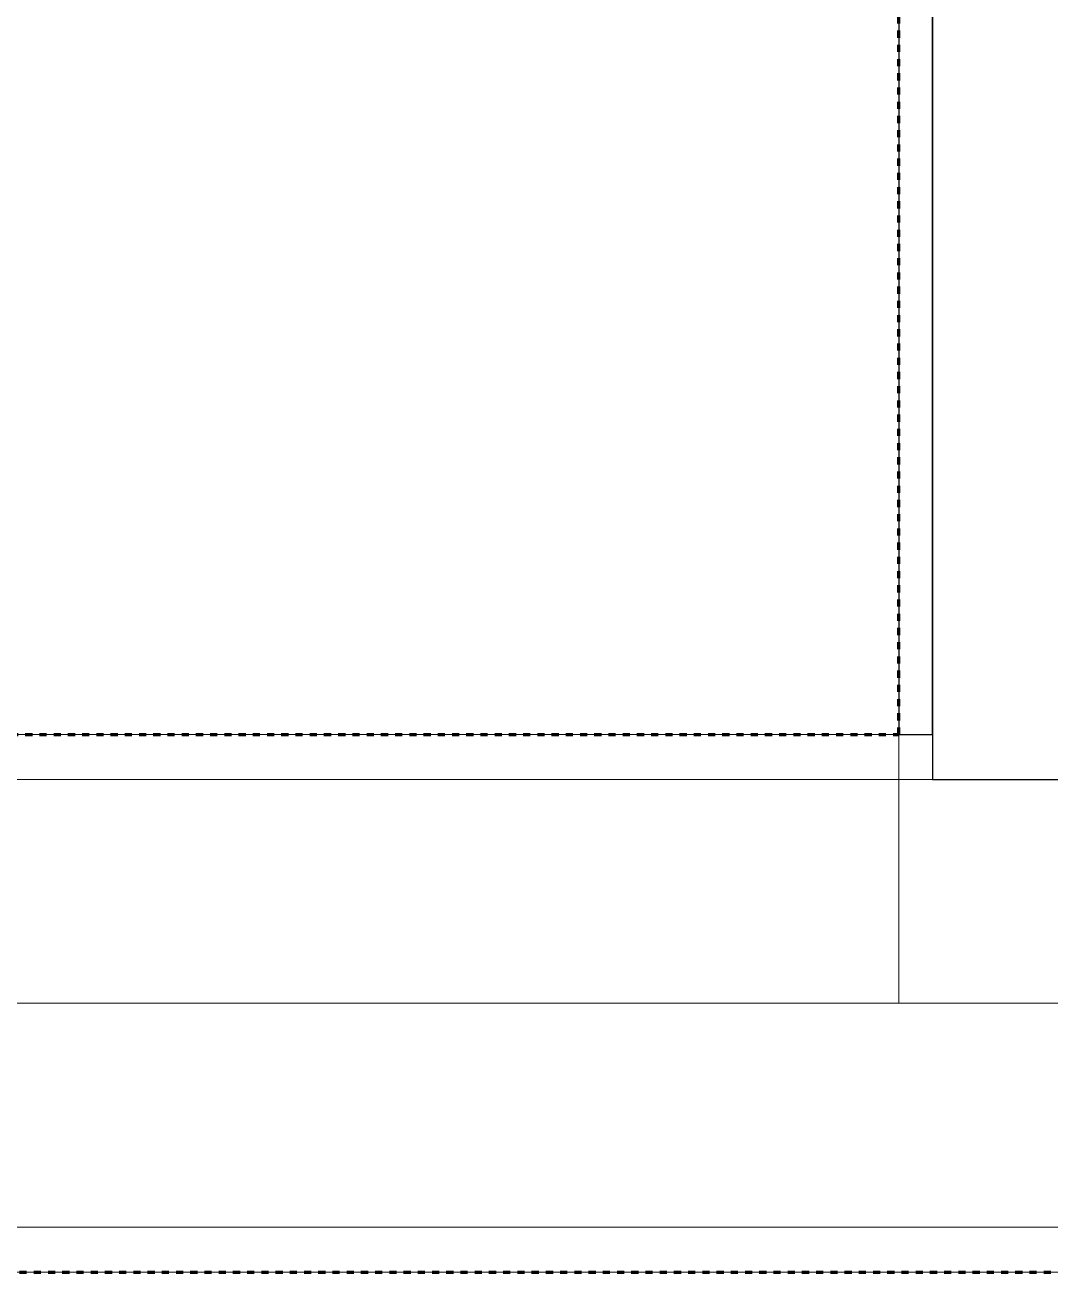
# Model space of a CAD drawing. Header units: millimetres. Extents: x -5300 to 98858, y -5196 to 93886.
# Drawn here: x 52320 to 52777, y 40390 to 40947 of the extents above; entities that cross this region are included whole.
import ezdxf

# ---------------------------------------------------------------- set-up
doc = ezdxf.new("R2010")
doc.units = ezdxf.units.MM
doc.linetypes.add('Штрих', pattern=[6.35, 3.175, -3.175])
doc.linetypes.add('Штрих_2_', pattern=[6.35, 3.175, -3.175])
for name, color, linetype, lineweight, true_color in [('_Разделитель помещений_', 4, 'Штрих', 70, 0x00ffff), ('Стены', 7, 'Continuous', 18, 0x7f7f7f), ('Стены разрез', 7, 'Continuous', 50, 0x7f7f7f)]:
    doc.layers.add(name, color=color, linetype=linetype, lineweight=lineweight, true_color=true_color)

# ---------------------------------------------------------------- blocks, each defined once
blk = doc.blocks.new('СТВ_ЛК-02 - СТВ_ЛК-02 2-243173-Подвал')
at = {"layer": 'Стены', "color": 254, "true_color": 0xd4d4d4}
blk.add_line((50610, 40510), (58050, 40510), dxfattribs=at)
blk = doc.blocks.new('СТВ_ЛК-02 - СТВ_ЛК-02-243166-Подвал')
at = {"layer": 'Стены', "color": 254, "true_color": 0xd4d4d4}
for p, q in [((50630, 40630), (52725, 40630)), ((52725, 40630), (50630, 40630)), ((52725, 40630), (50630, 40630)), ((52725, 40630), (52725, 40610)), ((52725, 40610), (52725, 40630)), ((52725, 40630), (52725, 40630)), ((52725, 40610), (52725, 40630)), ((52725, 40630), (52725, 40630)), ((50510, 40610), (58150, 40610)), ((58150, 40610), (50510, 40610)), ((58150, 40610), (50510, 40610)), ((50630, 40610), (52725, 40610)), ((50630, 40610), (52725, 40610)), ((52725, 40610), (50630, 40610)), ((52725, 40610), (52725, 40610)), ((52725, 40610), (52725, 40610)), ((50510, 40410), (58150, 40410)), ((50510, 40410), (58150, 40410)), ((58150, 40410), (50510, 40410)), ((50710, 40410), (57930, 40410)), ((57930, 40410), (50710, 40410)), ((57930, 40410), (50710, 40410)), ((50710, 40390), (57930, 40390)), ((50710, 40390), (57930, 40390)), ((57930, 40390), (50710, 40390))]:
    blk.add_line(p, q, dxfattribs=at)
blk = doc.blocks.new('СТВ_ЛК-02 - СТВ_ЛК-02-243170-Подвал')
for name in ['СТВ_ЛК-02 - СТВ_ЛК-02-243166-Подвал', 'СТВ_ЛК-02 - СТВ_ЛК-02 2-243173-Подвал']:
    blk.add_blockref(name, (0, 0))
blk = doc.blocks.new('СТВ_Перегородка_Кирпич 160540 - СТВ_Перегородка_Кирпич 2-246992-Подвал')
at = {"layer": 'Стены', "color": 254, "true_color": 0xd4d4d4}
blk.add_line((52710, 40510), (52710, 43150), dxfattribs=at)
blk = doc.blocks.new('СТВ_Перегородка_Кирпич 160540 - СТВ_Перегородка_Кирпич 160540-246989-Подвал')
at = {"layer": 'Стены', "color": 254, "true_color": 0xd4d4d4}
for p, q in [((52710, 40630), (52710, 40630)), ((52725, 40630), (52725, 40630)), ((52725, 40610), (52725, 40610))]:
    blk.add_line(p, q, dxfattribs=at)
at = {"layer": 'Стены разрез', "color": 254, "lineweight": 25, "true_color": 0xd4d4d4}
for p, q in [((52725, 43030), (52725, 40610)), ((52710, 43015), (52710, 40630)), ((52725, 40630), (52725, 43015)), ((52710, 40630), (52725, 40630)), ((52725, 40610), (52845, 40610))]:
    blk.add_line(p, q, dxfattribs=at)
blk.add_blockref('СТВ_Перегородка_Кирпич 160540 - СТВ_Перегородка_Кирпич 2-246992-Подвал', (0, 0))

msp = doc.modelspace()

# ---------------------------------------------------------------- linework, layer by layer
at = {"layer": '_Разделитель помещений_', "color": 131, "linetype": 'Штрих_2_', "true_color": 0xaaffff}
for p, q in [((52710, 40630), (52710, 43015)), ((50650, 40630), (52710, 40630)), ((50730, 40390), (57930, 40390))]:
    msp.add_line(p, q, dxfattribs=at)

# ---------------------------------------------------------------- block references
at = {"layer": 'Стены', "color": 254, "true_color": 0xd4d4d4}
for name in ['СТВ_Перегородка_Кирпич 160540 - СТВ_Перегородка_Кирпич 160540-246989-Подвал', 'СТВ_ЛК-02 - СТВ_ЛК-02-243170-Подвал']:
    msp.add_blockref(name, (0, 0), dxfattribs=at)

doc.saveas('drawing.dxf')
